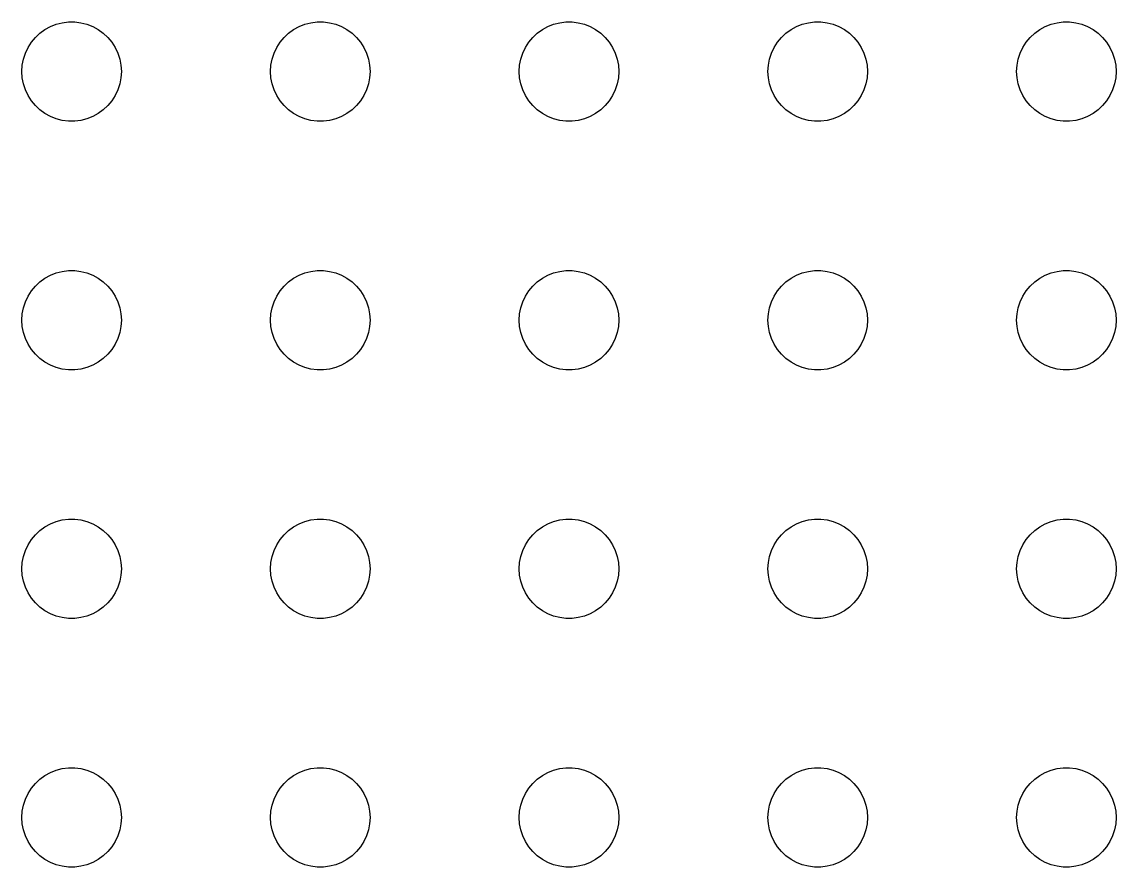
# Model space of a CAD drawing. Header units: metres. Extents: x -134 to 134, y 518 to 1078.
# Drawn here: x 66 to 99, y 910.5 to 936 of the extents above; entities that cross this region are included whole.
import ezdxf

# ---------------------------------------------------------------- set-up
doc = ezdxf.new("R2010")
doc.units = ezdxf.units.M

msp = doc.modelspace()

# ---------------------------------------------------------------- linework, layer by layer
for p, q in [((66.8613, 935.857), (67.0365, 935.927)), ((67.0365, 935.927), (67.2189, 935.973)), ((67.2189, 935.973), (67.4058, 935.997)), ((67.4058, 935.997), (67.5942, 935.997)), ((67.5942, 935.997), (67.7811, 935.973)), ((67.7811, 935.973), (67.9635, 935.927)), ((67.9635, 935.927), (68.1387, 935.857)), ((74.3613, 935.857), (74.5365, 935.927)), ((74.5365, 935.927), (74.7189, 935.973)), ((74.7189, 935.973), (74.9058, 935.997)), ((74.9058, 935.997), (75.0942, 935.997)), ((75.0942, 935.997), (75.2811, 935.973)), ((75.2811, 935.973), (75.4635, 935.927)), ((75.4635, 935.927), (75.6387, 935.857)), ((81.8613, 935.857), (82.0365, 935.927)), ((82.0365, 935.927), (82.2189, 935.973)), ((82.2189, 935.973), (82.4058, 935.997)), ((82.4058, 935.997), (82.5942, 935.997)), ((82.5942, 935.997), (82.7811, 935.973)), ((82.7811, 935.973), (82.9635, 935.927)), ((82.9635, 935.927), (83.1387, 935.857)), ((89.3613, 935.857), (89.5365, 935.927)), ((89.5365, 935.927), (89.7189, 935.973)), ((89.7189, 935.973), (89.9058, 935.997)), ((89.9058, 935.997), (90.0942, 935.997)), ((90.0942, 935.997), (90.2811, 935.973)), ((90.2811, 935.973), (90.4635, 935.927)), ((90.4635, 935.927), (90.6387, 935.857)), ((96.8613, 935.857), (97.0365, 935.927)), ((97.0365, 935.927), (97.2189, 935.973)), ((97.2189, 935.973), (97.4058, 935.997)), ((97.4058, 935.997), (97.5942, 935.997)), ((97.5942, 935.997), (97.7811, 935.973)), ((97.7811, 935.973), (97.9635, 935.927)), ((97.9635, 935.927), (98.1387, 935.857)), ((66.4065, 935.527), (66.5439, 935.656)), ((66.5439, 935.656), (66.6963, 935.766)), ((66.6963, 935.766), (66.8613, 935.857)), ((68.1387, 935.857), (68.3037, 935.766)), ((68.3037, 935.766), (68.4561, 935.656)), ((68.4561, 935.656), (68.5934, 935.527)), ((73.9065, 935.527), (74.0439, 935.656)), ((74.0439, 935.656), (74.1963, 935.766)), ((74.1963, 935.766), (74.3613, 935.857)), ((75.6387, 935.857), (75.8037, 935.766)), ((75.8037, 935.766), (75.9561, 935.656)), ((75.9561, 935.656), (76.0934, 935.527)), ((81.4065, 935.527), (81.5439, 935.656)), ((81.5439, 935.656), (81.6963, 935.766)), ((81.6963, 935.766), (81.8613, 935.857)), ((83.1387, 935.857), (83.3037, 935.766)), ((83.3037, 935.766), (83.4561, 935.656)), ((83.4561, 935.656), (83.5934, 935.527)), ((88.9065, 935.527), (89.0439, 935.656)), ((89.0439, 935.656), (89.1963, 935.766)), ((89.1963, 935.766), (89.3613, 935.857)), ((90.6387, 935.857), (90.8037, 935.766)), ((90.8037, 935.766), (90.9561, 935.656)), ((90.9561, 935.656), (91.0934, 935.527)), ((96.4065, 935.527), (96.5439, 935.656)), ((96.5439, 935.656), (96.6963, 935.766)), ((96.6963, 935.766), (96.8613, 935.857)), ((98.1387, 935.857), (98.3037, 935.766)), ((98.3037, 935.766), (98.4561, 935.656)), ((98.4561, 935.656), (98.5934, 935.527)), ((66.1053, 935.052), (66.1855, 935.223)), ((66.1855, 935.223), (66.2865, 935.382)), ((66.2865, 935.382), (66.4065, 935.527)), ((68.5934, 935.527), (68.7135, 935.382)), ((68.7135, 935.382), (68.8145, 935.223)), ((68.8145, 935.223), (68.8947, 935.052)), ((73.6053, 935.052), (73.6855, 935.223)), ((73.6855, 935.223), (73.7865, 935.382)), ((73.7865, 935.382), (73.9065, 935.527)), ((76.0934, 935.527), (76.2135, 935.382)), ((76.2135, 935.382), (76.3145, 935.223)), ((76.3145, 935.223), (76.3947, 935.052)), ((81.1053, 935.052), (81.1855, 935.223)), ((81.1855, 935.223), (81.2865, 935.382)), ((81.2865, 935.382), (81.4065, 935.527)), ((83.5934, 935.527), (83.7135, 935.382)), ((83.7135, 935.382), (83.8145, 935.223)), ((83.8145, 935.223), (83.8947, 935.052)), ((88.6053, 935.052), (88.6855, 935.223)), ((88.6855, 935.223), (88.7865, 935.382)), ((88.7865, 935.382), (88.9065, 935.527)), ((91.0934, 935.527), (91.2135, 935.382)), ((91.2135, 935.382), (91.3145, 935.223)), ((91.3145, 935.223), (91.3947, 935.052)), ((96.1053, 935.052), (96.1855, 935.223)), ((96.1855, 935.223), (96.2865, 935.382)), ((96.2865, 935.382), (96.4065, 935.527)), ((98.5934, 935.527), (98.7135, 935.382)), ((98.7135, 935.382), (98.8145, 935.223)), ((98.8145, 935.223), (98.8947, 935.052)), ((66.0471, 934.873), (66.1053, 935.052)), ((68.8947, 935.052), (68.9529, 934.873)), ((73.5471, 934.873), (73.6053, 935.052)), ((76.3947, 935.052), (76.4529, 934.873)), ((81.0471, 934.873), (81.1053, 935.052)), ((83.8947, 935.052), (83.9529, 934.873)), ((88.5471, 934.873), (88.6053, 935.052)), ((91.3947, 935.052), (91.4529, 934.873)), ((96.0471, 934.873), (96.1053, 935.052)), ((98.8947, 935.052), (98.9529, 934.873)), ((66, 934.5), (66.0118, 934.688)), ((66.0118, 934.688), (66.0471, 934.873)), ((68.9529, 934.873), (68.9882, 934.688)), ((68.9882, 934.688), (69, 934.5)), ((73.5, 934.5), (73.5118, 934.688)), ((73.5118, 934.688), (73.5471, 934.873)), ((76.4529, 934.873), (76.4882, 934.688)), ((76.4882, 934.688), (76.5, 934.5)), ((81, 934.5), (81.0118, 934.688)), ((81.0118, 934.688), (81.0471, 934.873)), ((83.9529, 934.873), (83.9882, 934.688)), ((83.9882, 934.688), (84, 934.5)), ((88.5, 934.5), (88.5118, 934.688)), ((88.5118, 934.688), (88.5471, 934.873)), ((91.4529, 934.873), (91.4882, 934.688)), ((91.4882, 934.688), (91.5, 934.5)), ((96, 934.5), (96.0118, 934.688)), ((96.0118, 934.688), (96.0471, 934.873)), ((98.9529, 934.873), (98.9882, 934.688)), ((98.9882, 934.688), (99, 934.5)), ((66.0118, 934.312), (66, 934.5)), ((66.0471, 934.127), (66.0118, 934.312)), ((68.9882, 934.312), (68.9529, 934.127)), ((69, 934.5), (68.9882, 934.312)), ((73.5118, 934.312), (73.5, 934.5)), ((73.5471, 934.127), (73.5118, 934.312)), ((76.4882, 934.312), (76.4529, 934.127)), ((76.5, 934.5), (76.4882, 934.312)), ((81.0118, 934.312), (81, 934.5)), ((81.0471, 934.127), (81.0118, 934.312)), ((83.9882, 934.312), (83.9529, 934.127)), ((84, 934.5), (83.9882, 934.312)), ((88.5118, 934.312), (88.5, 934.5)), ((88.5471, 934.127), (88.5118, 934.312)), ((91.4882, 934.312), (91.4529, 934.127)), ((91.5, 934.5), (91.4882, 934.312)), ((96.0118, 934.312), (96, 934.5)), ((96.0471, 934.127), (96.0118, 934.312)), ((98.9882, 934.312), (98.9529, 934.127)), ((99, 934.5), (98.9882, 934.312)), ((66.1053, 933.948), (66.0471, 934.127)), ((66.1855, 933.777), (66.1053, 933.948)), ((68.8947, 933.948), (68.8145, 933.777)), ((68.9529, 934.127), (68.8947, 933.948)), ((73.6053, 933.948), (73.5471, 934.127)), ((73.6855, 933.777), (73.6053, 933.948)), ((76.3947, 933.948), (76.3145, 933.777)), ((76.4529, 934.127), (76.3947, 933.948)), ((81.1053, 933.948), (81.0471, 934.127)), ((81.1855, 933.777), (81.1053, 933.948)), ((83.8947, 933.948), (83.8145, 933.777)), ((83.9529, 934.127), (83.8947, 933.948)), ((88.6053, 933.948), (88.5471, 934.127)), ((88.6855, 933.777), (88.6053, 933.948)), ((91.3947, 933.948), (91.3145, 933.777)), ((91.4529, 934.127), (91.3947, 933.948)), ((96.1053, 933.948), (96.0471, 934.127)), ((96.1855, 933.777), (96.1053, 933.948)), ((98.8947, 933.948), (98.8145, 933.777)), ((98.9529, 934.127), (98.8947, 933.948)), ((66.2865, 933.618), (66.1855, 933.777)), ((66.4065, 933.473), (66.2865, 933.618)), ((68.7135, 933.618), (68.5934, 933.473)), ((68.8145, 933.777), (68.7135, 933.618)), ((73.7865, 933.618), (73.6855, 933.777)), ((73.9065, 933.473), (73.7865, 933.618)), ((76.2135, 933.618), (76.0934, 933.473)), ((76.3145, 933.777), (76.2135, 933.618)), ((81.2865, 933.618), (81.1855, 933.777)), ((81.4065, 933.473), (81.2865, 933.618)), ((83.7135, 933.618), (83.5934, 933.473)), ((83.8145, 933.777), (83.7135, 933.618)), ((88.7865, 933.618), (88.6855, 933.777)), ((88.9065, 933.473), (88.7865, 933.618)), ((91.2135, 933.618), (91.0934, 933.473)), ((91.3145, 933.777), (91.2135, 933.618)), ((96.2865, 933.618), (96.1855, 933.777)), ((96.4065, 933.473), (96.2865, 933.618)), ((98.7135, 933.618), (98.5934, 933.473)), ((98.8145, 933.777), (98.7135, 933.618)), ((66.5439, 933.344), (66.4065, 933.473)), ((66.6963, 933.234), (66.5439, 933.344)), ((68.4561, 933.344), (68.3037, 933.234)), ((68.5934, 933.473), (68.4561, 933.344)), ((74.0439, 933.344), (73.9065, 933.473)), ((74.1963, 933.234), (74.0439, 933.344)), ((75.9561, 933.344), (75.8037, 933.234)), ((76.0934, 933.473), (75.9561, 933.344)), ((81.5439, 933.344), (81.4065, 933.473)), ((81.6963, 933.234), (81.5439, 933.344)), ((83.4561, 933.344), (83.3037, 933.234)), ((83.5934, 933.473), (83.4561, 933.344)), ((89.0439, 933.344), (88.9065, 933.473)), ((89.1963, 933.234), (89.0439, 933.344)), ((90.9561, 933.344), (90.8037, 933.234)), ((91.0934, 933.473), (90.9561, 933.344)), ((96.5439, 933.344), (96.4065, 933.473)), ((96.6963, 933.234), (96.5439, 933.344)), ((98.4561, 933.344), (98.3037, 933.234)), ((98.5934, 933.473), (98.4561, 933.344)), ((66.8613, 933.143), (66.6963, 933.234)), ((67.0365, 933.073), (66.8613, 933.143)), ((67.2189, 933.027), (67.0365, 933.073)), ((67.4058, 933.003), (67.2189, 933.027)), ((67.5942, 933.003), (67.4058, 933.003)), ((67.7811, 933.027), (67.5942, 933.003)), ((67.9635, 933.073), (67.7811, 933.027)), ((68.1387, 933.143), (67.9635, 933.073)), ((68.3037, 933.234), (68.1387, 933.143)), ((74.3613, 933.143), (74.1963, 933.234)), ((74.5365, 933.073), (74.3613, 933.143)), ((74.7189, 933.027), (74.5365, 933.073)), ((74.9058, 933.003), (74.7189, 933.027)), ((75.0942, 933.003), (74.9058, 933.003)), ((75.2811, 933.027), (75.0942, 933.003)), ((75.4635, 933.073), (75.2811, 933.027)), ((75.6387, 933.143), (75.4635, 933.073)), ((75.8037, 933.234), (75.6387, 933.143)), ((81.8613, 933.143), (81.6963, 933.234)), ((82.0365, 933.073), (81.8613, 933.143)), ((82.2189, 933.027), (82.0365, 933.073)), ((82.4058, 933.003), (82.2189, 933.027)), ((82.5942, 933.003), (82.4058, 933.003)), ((82.7811, 933.027), (82.5942, 933.003)), ((82.9635, 933.073), (82.7811, 933.027)), ((83.1387, 933.143), (82.9635, 933.073)), ((83.3037, 933.234), (83.1387, 933.143)), ((89.3613, 933.143), (89.1963, 933.234)), ((89.5365, 933.073), (89.3613, 933.143)), ((89.7189, 933.027), (89.5365, 933.073)), ((89.9058, 933.003), (89.7189, 933.027)), ((90.0942, 933.003), (89.9058, 933.003)), ((90.2811, 933.027), (90.0942, 933.003)), ((90.4635, 933.073), (90.2811, 933.027)), ((90.6387, 933.143), (90.4635, 933.073)), ((90.8037, 933.234), (90.6387, 933.143)), ((96.8613, 933.143), (96.6963, 933.234)), ((97.0365, 933.073), (96.8613, 933.143)), ((97.2189, 933.027), (97.0365, 933.073)), ((97.4058, 933.003), (97.2189, 933.027)), ((97.5942, 933.003), (97.4058, 933.003)), ((97.7811, 933.027), (97.5942, 933.003)), ((97.9635, 933.073), (97.7811, 933.027)), ((98.1387, 933.143), (97.9635, 933.073)), ((98.3037, 933.234), (98.1387, 933.143)), ((66.6963, 928.266), (66.8613, 928.357)), ((66.8613, 928.357), (67.0365, 928.427)), ((67.0365, 928.427), (67.2189, 928.473)), ((67.2189, 928.473), (67.4058, 928.497)), ((67.4058, 928.497), (67.5942, 928.497)), ((67.5942, 928.497), (67.7811, 928.473)), ((67.7811, 928.473), (67.9635, 928.427)), ((67.9635, 928.427), (68.1387, 928.357)), ((68.1387, 928.357), (68.3037, 928.266)), ((74.1963, 928.266), (74.3613, 928.357)), ((74.3613, 928.357), (74.5365, 928.427)), ((74.5365, 928.427), (74.7189, 928.473)), ((74.7189, 928.473), (74.9058, 928.497)), ((74.9058, 928.497), (75.0942, 928.497)), ((75.0942, 928.497), (75.2811, 928.473)), ((75.2811, 928.473), (75.4635, 928.427)), ((75.4635, 928.427), (75.6387, 928.357)), ((75.6387, 928.357), (75.8037, 928.266)), ((81.6963, 928.266), (81.8613, 928.357)), ((81.8613, 928.357), (82.0365, 928.427)), ((82.0365, 928.427), (82.2189, 928.473)), ((82.2189, 928.473), (82.4058, 928.497)), ((82.4058, 928.497), (82.5942, 928.497)), ((82.5942, 928.497), (82.7811, 928.473)), ((82.7811, 928.473), (82.9635, 928.427)), ((82.9635, 928.427), (83.1387, 928.357)), ((83.1387, 928.357), (83.3037, 928.266)), ((89.1963, 928.266), (89.3613, 928.357)), ((89.3613, 928.357), (89.5365, 928.427)), ((89.5365, 928.427), (89.7189, 928.473)), ((89.7189, 928.473), (89.9058, 928.497)), ((89.9058, 928.497), (90.0942, 928.497)), ((90.0942, 928.497), (90.2811, 928.473)), ((90.2811, 928.473), (90.4635, 928.427)), ((90.4635, 928.427), (90.6387, 928.357)), ((90.6387, 928.357), (90.8037, 928.266)), ((96.6963, 928.266), (96.8613, 928.357)), ((96.8613, 928.357), (97.0365, 928.427)), ((97.0365, 928.427), (97.2189, 928.473)), ((97.2189, 928.473), (97.4058, 928.497)), ((97.4058, 928.497), (97.5942, 928.497)), ((97.5942, 928.497), (97.7811, 928.473)), ((97.7811, 928.473), (97.9635, 928.427)), ((97.9635, 928.427), (98.1387, 928.357)), ((98.1387, 928.357), (98.3037, 928.266)), ((66.2865, 927.882), (66.4065, 928.027)), ((66.4065, 928.027), (66.5439, 928.156)), ((66.5439, 928.156), (66.6963, 928.266)), ((68.3037, 928.266), (68.4561, 928.156)), ((68.4561, 928.156), (68.5934, 928.027)), ((68.5934, 928.027), (68.7135, 927.882)), ((73.7865, 927.882), (73.9065, 928.027)), ((73.9065, 928.027), (74.0439, 928.156)), ((74.0439, 928.156), (74.1963, 928.266)), ((75.8037, 928.266), (75.9561, 928.156)), ((75.9561, 928.156), (76.0934, 928.027)), ((76.0934, 928.027), (76.2135, 927.882)), ((81.2865, 927.882), (81.4065, 928.027)), ((81.4065, 928.027), (81.5439, 928.156)), ((81.5439, 928.156), (81.6963, 928.266)), ((83.3037, 928.266), (83.4561, 928.156)), ((83.4561, 928.156), (83.5934, 928.027)), ((83.5934, 928.027), (83.7135, 927.882)), ((88.7865, 927.882), (88.9065, 928.027)), ((88.9065, 928.027), (89.0439, 928.156)), ((89.0439, 928.156), (89.1963, 928.266)), ((90.8037, 928.266), (90.9561, 928.156)), ((90.9561, 928.156), (91.0934, 928.027)), ((91.0934, 928.027), (91.2135, 927.882)), ((96.2865, 927.882), (96.4065, 928.027)), ((96.4065, 928.027), (96.5439, 928.156)), ((96.5439, 928.156), (96.6963, 928.266)), ((98.3037, 928.266), (98.4561, 928.156)), ((98.4561, 928.156), (98.5934, 928.027)), ((98.5934, 928.027), (98.7135, 927.882)), ((66.1053, 927.552), (66.1855, 927.723)), ((66.1855, 927.723), (66.2865, 927.882)), ((68.7135, 927.882), (68.8145, 927.723)), ((68.8145, 927.723), (68.8947, 927.552)), ((73.6053, 927.552), (73.6855, 927.723)), ((73.6855, 927.723), (73.7865, 927.882)), ((76.2135, 927.882), (76.3145, 927.723)), ((76.3145, 927.723), (76.3947, 927.552)), ((81.1053, 927.552), (81.1855, 927.723)), ((81.1855, 927.723), (81.2865, 927.882)), ((83.7135, 927.882), (83.8145, 927.723)), ((83.8145, 927.723), (83.8947, 927.552)), ((88.6053, 927.552), (88.6855, 927.723)), ((88.6855, 927.723), (88.7865, 927.882)), ((91.2135, 927.882), (91.3145, 927.723)), ((91.3145, 927.723), (91.3947, 927.552)), ((96.1053, 927.552), (96.1855, 927.723)), ((96.1855, 927.723), (96.2865, 927.882)), ((98.7135, 927.882), (98.8145, 927.723)), ((98.8145, 927.723), (98.8947, 927.552)), ((66.0118, 927.188), (66.0471, 927.373)), ((66.0471, 927.373), (66.1053, 927.552)), ((68.8947, 927.552), (68.9529, 927.373)), ((68.9529, 927.373), (68.9882, 927.188)), ((73.5118, 927.188), (73.5471, 927.373)), ((73.5471, 927.373), (73.6053, 927.552)), ((76.3947, 927.552), (76.4529, 927.373)), ((76.4529, 927.373), (76.4882, 927.188)), ((81.0118, 927.188), (81.0471, 927.373)), ((81.0471, 927.373), (81.1053, 927.552)), ((83.8947, 927.552), (83.9529, 927.373)), ((83.9529, 927.373), (83.9882, 927.188)), ((88.5118, 927.188), (88.5471, 927.373)), ((88.5471, 927.373), (88.6053, 927.552)), ((91.3947, 927.552), (91.4529, 927.373)), ((91.4529, 927.373), (91.4882, 927.188)), ((96.0118, 927.188), (96.0471, 927.373)), ((96.0471, 927.373), (96.1053, 927.552)), ((98.8947, 927.552), (98.9529, 927.373)), ((98.9529, 927.373), (98.9882, 927.188)), ((66, 927), (66.0118, 927.188)), ((66.0118, 926.812), (66, 927)), ((68.9882, 927.188), (69, 927)), ((69, 927), (68.9882, 926.812)), ((73.5, 927), (73.5118, 927.188)), ((73.5118, 926.812), (73.5, 927)), ((76.4882, 927.188), (76.5, 927)), ((76.5, 927), (76.4882, 926.812)), ((81, 927), (81.0118, 927.188)), ((81.0118, 926.812), (81, 927)), ((83.9882, 927.188), (84, 927)), ((84, 927), (83.9882, 926.812)), ((88.5, 927), (88.5118, 927.188)), ((88.5118, 926.812), (88.5, 927)), ((91.4882, 927.188), (91.5, 927)), ((91.5, 927), (91.4882, 926.812)), ((96, 927), (96.0118, 927.188)), ((96.0118, 926.812), (96, 927)), ((98.9882, 927.188), (99, 927)), ((99, 927), (98.9882, 926.812)), ((66.0471, 926.627), (66.0118, 926.812)), ((68.9882, 926.812), (68.9529, 926.627)), ((73.5471, 926.627), (73.5118, 926.812)), ((76.4882, 926.812), (76.4529, 926.627)), ((81.0471, 926.627), (81.0118, 926.812)), ((83.9882, 926.812), (83.9529, 926.627)), ((88.5471, 926.627), (88.5118, 926.812)), ((91.4882, 926.812), (91.4529, 926.627)), ((96.0471, 926.627), (96.0118, 926.812)), ((98.9882, 926.812), (98.9529, 926.627)), ((66.1053, 926.448), (66.0471, 926.627)), ((66.1855, 926.277), (66.1053, 926.448)), ((68.8947, 926.448), (68.8145, 926.277)), ((68.9529, 926.627), (68.8947, 926.448)), ((73.6053, 926.448), (73.5471, 926.627)), ((73.6855, 926.277), (73.6053, 926.448)), ((76.3947, 926.448), (76.3145, 926.277)), ((76.4529, 926.627), (76.3947, 926.448)), ((81.1053, 926.448), (81.0471, 926.627)), ((81.1855, 926.277), (81.1053, 926.448)), ((83.8947, 926.448), (83.8145, 926.277)), ((83.9529, 926.627), (83.8947, 926.448)), ((88.6053, 926.448), (88.5471, 926.627)), ((88.6855, 926.277), (88.6053, 926.448)), ((91.3947, 926.448), (91.3145, 926.277)), ((91.4529, 926.627), (91.3947, 926.448)), ((96.1053, 926.448), (96.0471, 926.627)), ((96.1855, 926.277), (96.1053, 926.448)), ((98.8947, 926.448), (98.8145, 926.277)), ((98.9529, 926.627), (98.8947, 926.448)), ((66.2865, 926.118), (66.1855, 926.277)), ((66.4065, 925.973), (66.2865, 926.118)), ((68.7135, 926.118), (68.5934, 925.973)), ((68.8145, 926.277), (68.7135, 926.118)), ((73.7865, 926.118), (73.6855, 926.277)), ((73.9065, 925.973), (73.7865, 926.118)), ((76.2135, 926.118), (76.0934, 925.973)), ((76.3145, 926.277), (76.2135, 926.118)), ((81.2865, 926.118), (81.1855, 926.277)), ((81.4065, 925.973), (81.2865, 926.118)), ((83.7135, 926.118), (83.5934, 925.973)), ((83.8145, 926.277), (83.7135, 926.118)), ((88.7865, 926.118), (88.6855, 926.277)), ((88.9065, 925.973), (88.7865, 926.118)), ((91.2135, 926.118), (91.0934, 925.973)), ((91.3145, 926.277), (91.2135, 926.118)), ((96.2865, 926.118), (96.1855, 926.277)), ((96.4065, 925.973), (96.2865, 926.118)), ((98.7135, 926.118), (98.5934, 925.973)), ((98.8145, 926.277), (98.7135, 926.118)), ((66.5439, 925.844), (66.4065, 925.973)), ((66.6963, 925.734), (66.5439, 925.844)), ((66.8613, 925.643), (66.6963, 925.734)), ((68.3037, 925.734), (68.1387, 925.643)), ((68.4561, 925.844), (68.3037, 925.734)), ((68.5934, 925.973), (68.4561, 925.844)), ((74.0439, 925.844), (73.9065, 925.973)), ((74.1963, 925.734), (74.0439, 925.844)), ((74.3613, 925.643), (74.1963, 925.734)), ((75.8037, 925.734), (75.6387, 925.643)), ((75.9561, 925.844), (75.8037, 925.734)), ((76.0934, 925.973), (75.9561, 925.844)), ((81.5439, 925.844), (81.4065, 925.973)), ((81.6963, 925.734), (81.5439, 925.844)), ((81.8613, 925.643), (81.6963, 925.734)), ((83.3037, 925.734), (83.1387, 925.643)), ((83.4561, 925.844), (83.3037, 925.734)), ((83.5934, 925.973), (83.4561, 925.844)), ((89.0439, 925.844), (88.9065, 925.973)), ((89.1963, 925.734), (89.0439, 925.844)), ((89.3613, 925.643), (89.1963, 925.734)), ((90.8037, 925.734), (90.6387, 925.643)), ((90.9561, 925.844), (90.8037, 925.734)), ((91.0934, 925.973), (90.9561, 925.844)), ((96.5439, 925.844), (96.4065, 925.973)), ((96.6963, 925.734), (96.5439, 925.844)), ((96.8613, 925.643), (96.6963, 925.734)), ((98.3037, 925.734), (98.1387, 925.643)), ((98.4561, 925.844), (98.3037, 925.734)), ((98.5934, 925.973), (98.4561, 925.844)), ((67.0365, 925.573), (66.8613, 925.643)), ((67.2189, 925.527), (67.0365, 925.573)), ((67.4058, 925.503), (67.2189, 925.527)), ((67.5942, 925.503), (67.4058, 925.503)), ((67.7811, 925.527), (67.5942, 925.503)), ((67.9635, 925.573), (67.7811, 925.527)), ((68.1387, 925.643), (67.9635, 925.573)), ((74.5365, 925.573), (74.3613, 925.643)), ((74.7189, 925.527), (74.5365, 925.573)), ((74.9058, 925.503), (74.7189, 925.527)), ((75.0942, 925.503), (74.9058, 925.503)), ((75.2811, 925.527), (75.0942, 925.503)), ((75.4635, 925.573), (75.2811, 925.527)), ((75.6387, 925.643), (75.4635, 925.573)), ((82.0365, 925.573), (81.8613, 925.643)), ((82.2189, 925.527), (82.0365, 925.573)), ((82.4058, 925.503), (82.2189, 925.527)), ((82.5942, 925.503), (82.4058, 925.503)), ((82.7811, 925.527), (82.5942, 925.503)), ((82.9635, 925.573), (82.7811, 925.527)), ((83.1387, 925.643), (82.9635, 925.573)), ((89.5365, 925.573), (89.3613, 925.643)), ((89.7189, 925.527), (89.5365, 925.573)), ((89.9058, 925.503), (89.7189, 925.527)), ((90.0942, 925.503), (89.9058, 925.503)), ((90.2811, 925.527), (90.0942, 925.503)), ((90.4635, 925.573), (90.2811, 925.527)), ((90.6387, 925.643), (90.4635, 925.573)), ((97.0365, 925.573), (96.8613, 925.643)), ((97.2189, 925.527), (97.0365, 925.573)), ((97.4058, 925.503), (97.2189, 925.527)), ((97.5942, 925.503), (97.4058, 925.503)), ((97.7811, 925.527), (97.5942, 925.503)), ((97.9635, 925.573), (97.7811, 925.527)), ((98.1387, 925.643), (97.9635, 925.573)), ((66.5439, 920.656), (66.6963, 920.766)), ((66.6963, 920.766), (66.8613, 920.857)), ((66.8613, 920.857), (67.0365, 920.927)), ((67.0365, 920.927), (67.2189, 920.973)), ((67.2189, 920.973), (67.4058, 920.997)), ((67.4058, 920.997), (67.5942, 920.997)), ((67.5942, 920.997), (67.7811, 920.973)), ((67.7811, 920.973), (67.9635, 920.927)), ((67.9635, 920.927), (68.1387, 920.857)), ((68.1387, 920.857), (68.3037, 920.766)), ((68.3037, 920.766), (68.4561, 920.656)), ((74.0439, 920.656), (74.1963, 920.766)), ((74.1963, 920.766), (74.3613, 920.857)), ((74.3613, 920.857), (74.5365, 920.927)), ((74.5365, 920.927), (74.7189, 920.973)), ((74.7189, 920.973), (74.9058, 920.997)), ((74.9058, 920.997), (75.0942, 920.997)), ((75.0942, 920.997), (75.2811, 920.973)), ((75.2811, 920.973), (75.4635, 920.927)), ((75.4635, 920.927), (75.6387, 920.857)), ((75.6387, 920.857), (75.8037, 920.766)), ((75.8037, 920.766), (75.9561, 920.656)), ((81.5439, 920.656), (81.6963, 920.766)), ((81.6963, 920.766), (81.8613, 920.857)), ((81.8613, 920.857), (82.0365, 920.927)), ((82.0365, 920.927), (82.2189, 920.973)), ((82.2189, 920.973), (82.4058, 920.997)), ((82.4058, 920.997), (82.5942, 920.997)), ((82.5942, 920.997), (82.7811, 920.973)), ((82.7811, 920.973), (82.9635, 920.927)), ((82.9635, 920.927), (83.1387, 920.857)), ((83.1387, 920.857), (83.3037, 920.766)), ((83.3037, 920.766), (83.4561, 920.656)), ((89.0439, 920.656), (89.1963, 920.766)), ((89.1963, 920.766), (89.3613, 920.857)), ((89.3613, 920.857), (89.5365, 920.927)), ((89.5365, 920.927), (89.7189, 920.973)), ((89.7189, 920.973), (89.9058, 920.997)), ((89.9058, 920.997), (90.0942, 920.997)), ((90.0942, 920.997), (90.2811, 920.973)), ((90.2811, 920.973), (90.4635, 920.927)), ((90.4635, 920.927), (90.6387, 920.857)), ((90.6387, 920.857), (90.8037, 920.766)), ((90.8037, 920.766), (90.9561, 920.656)), ((96.5439, 920.656), (96.6963, 920.766)), ((96.6963, 920.766), (96.8613, 920.857)), ((96.8613, 920.857), (97.0365, 920.927)), ((97.0365, 920.927), (97.2189, 920.973)), ((97.2189, 920.973), (97.4058, 920.997)), ((97.4058, 920.997), (97.5942, 920.997)), ((97.5942, 920.997), (97.7811, 920.973)), ((97.7811, 920.973), (97.9635, 920.927)), ((97.9635, 920.927), (98.1387, 920.857)), ((98.1387, 920.857), (98.3037, 920.766)), ((98.3037, 920.766), (98.4561, 920.656)), ((66.1855, 920.223), (66.2865, 920.382)), ((66.2865, 920.382), (66.4065, 920.527)), ((66.4065, 920.527), (66.5439, 920.656)), ((68.4561, 920.656), (68.5934, 920.527)), ((68.5934, 920.527), (68.7135, 920.382)), ((68.7135, 920.382), (68.8145, 920.223)), ((73.6855, 920.223), (73.7865, 920.382)), ((73.7865, 920.382), (73.9065, 920.527)), ((73.9065, 920.527), (74.0439, 920.656)), ((75.9561, 920.656), (76.0934, 920.527)), ((76.0934, 920.527), (76.2135, 920.382)), ((76.2135, 920.382), (76.3145, 920.223)), ((81.1855, 920.223), (81.2865, 920.382)), ((81.2865, 920.382), (81.4065, 920.527)), ((81.4065, 920.527), (81.5439, 920.656)), ((83.4561, 920.656), (83.5934, 920.527)), ((83.5934, 920.527), (83.7135, 920.382)), ((83.7135, 920.382), (83.8145, 920.223)), ((88.6855, 920.223), (88.7865, 920.382)), ((88.7865, 920.382), (88.9065, 920.527)), ((88.9065, 920.527), (89.0439, 920.656)), ((90.9561, 920.656), (91.0934, 920.527)), ((91.0934, 920.527), (91.2135, 920.382)), ((91.2135, 920.382), (91.3145, 920.223)), ((96.1855, 920.223), (96.2865, 920.382)), ((96.2865, 920.382), (96.4065, 920.527)), ((96.4065, 920.527), (96.5439, 920.656)), ((98.4561, 920.656), (98.5934, 920.527)), ((98.5934, 920.527), (98.7135, 920.382)), ((98.7135, 920.382), (98.8145, 920.223)), ((66.0471, 919.873), (66.1053, 920.052)), ((66.1053, 920.052), (66.1855, 920.223)), ((68.8145, 920.223), (68.8947, 920.052)), ((68.8947, 920.052), (68.9529, 919.873)), ((73.5471, 919.873), (73.6053, 920.052)), ((73.6053, 920.052), (73.6855, 920.223)), ((76.3145, 920.223), (76.3947, 920.052)), ((76.3947, 920.052), (76.4529, 919.873)), ((81.0471, 919.873), (81.1053, 920.052)), ((81.1053, 920.052), (81.1855, 920.223)), ((83.8145, 920.223), (83.8947, 920.052)), ((83.8947, 920.052), (83.9529, 919.873)), ((88.5471, 919.873), (88.6053, 920.052)), ((88.6053, 920.052), (88.6855, 920.223)), ((91.3145, 920.223), (91.3947, 920.052)), ((91.3947, 920.052), (91.4529, 919.873)), ((96.0471, 919.873), (96.1053, 920.052)), ((96.1053, 920.052), (96.1855, 920.223)), ((98.8145, 920.223), (98.8947, 920.052)), ((98.8947, 920.052), (98.9529, 919.873)), ((66.0118, 919.688), (66.0471, 919.873)), ((68.9529, 919.873), (68.9882, 919.688)), ((73.5118, 919.688), (73.5471, 919.873)), ((76.4529, 919.873), (76.4882, 919.688)), ((81.0118, 919.688), (81.0471, 919.873)), ((83.9529, 919.873), (83.9882, 919.688)), ((88.5118, 919.688), (88.5471, 919.873)), ((91.4529, 919.873), (91.4882, 919.688)), ((96.0118, 919.688), (96.0471, 919.873)), ((98.9529, 919.873), (98.9882, 919.688)), ((66, 919.5), (66.0118, 919.688)), ((66.0118, 919.312), (66, 919.5)), ((68.9882, 919.688), (69, 919.5)), ((69, 919.5), (68.9882, 919.312)), ((73.5, 919.5), (73.5118, 919.688)), ((73.5118, 919.312), (73.5, 919.5)), ((76.4882, 919.688), (76.5, 919.5)), ((76.5, 919.5), (76.4882, 919.312)), ((81, 919.5), (81.0118, 919.688)), ((81.0118, 919.312), (81, 919.5)), ((83.9882, 919.688), (84, 919.5)), ((84, 919.5), (83.9882, 919.312)), ((88.5, 919.5), (88.5118, 919.688)), ((88.5118, 919.312), (88.5, 919.5)), ((91.4882, 919.688), (91.5, 919.5)), ((91.5, 919.5), (91.4882, 919.312)), ((96, 919.5), (96.0118, 919.688)), ((96.0118, 919.312), (96, 919.5)), ((98.9882, 919.688), (99, 919.5)), ((99, 919.5), (98.9882, 919.312)), ((66.0471, 919.127), (66.0118, 919.312)), ((66.1053, 918.948), (66.0471, 919.127)), ((68.9529, 919.127), (68.8947, 918.948)), ((68.9882, 919.312), (68.9529, 919.127)), ((73.5471, 919.127), (73.5118, 919.312)), ((73.6053, 918.948), (73.5471, 919.127)), ((76.4529, 919.127), (76.3947, 918.948)), ((76.4882, 919.312), (76.4529, 919.127)), ((81.0471, 919.127), (81.0118, 919.312)), ((81.1053, 918.948), (81.0471, 919.127)), ((83.9529, 919.127), (83.8947, 918.948)), ((83.9882, 919.312), (83.9529, 919.127)), ((88.5471, 919.127), (88.5118, 919.312)), ((88.6053, 918.948), (88.5471, 919.127)), ((91.4529, 919.127), (91.3947, 918.948)), ((91.4882, 919.312), (91.4529, 919.127)), ((96.0471, 919.127), (96.0118, 919.312)), ((96.1053, 918.948), (96.0471, 919.127)), ((98.9529, 919.127), (98.8947, 918.948)), ((98.9882, 919.312), (98.9529, 919.127)), ((66.1855, 918.777), (66.1053, 918.948)), ((66.2865, 918.618), (66.1855, 918.777)), ((68.8145, 918.777), (68.7135, 918.618)), ((68.8947, 918.948), (68.8145, 918.777)), ((73.6855, 918.777), (73.6053, 918.948)), ((73.7865, 918.618), (73.6855, 918.777)), ((76.3145, 918.777), (76.2135, 918.618)), ((76.3947, 918.948), (76.3145, 918.777)), ((81.1855, 918.777), (81.1053, 918.948)), ((81.2865, 918.618), (81.1855, 918.777)), ((83.8145, 918.777), (83.7135, 918.618)), ((83.8947, 918.948), (83.8145, 918.777)), ((88.6855, 918.777), (88.6053, 918.948)), ((88.7865, 918.618), (88.6855, 918.777)), ((91.3145, 918.777), (91.2135, 918.618)), ((91.3947, 918.948), (91.3145, 918.777)), ((96.1855, 918.777), (96.1053, 918.948)), ((96.2865, 918.618), (96.1855, 918.777)), ((98.8145, 918.777), (98.7135, 918.618)), ((98.8947, 918.948), (98.8145, 918.777)), ((66.4065, 918.473), (66.2865, 918.618)), ((66.5439, 918.344), (66.4065, 918.473)), ((68.5934, 918.473), (68.4561, 918.344)), ((68.7135, 918.618), (68.5934, 918.473)), ((73.9065, 918.473), (73.7865, 918.618)), ((74.0439, 918.344), (73.9065, 918.473)), ((76.0934, 918.473), (75.9561, 918.344)), ((76.2135, 918.618), (76.0934, 918.473)), ((81.4065, 918.473), (81.2865, 918.618)), ((81.5439, 918.344), (81.4065, 918.473)), ((83.5934, 918.473), (83.4561, 918.344)), ((83.7135, 918.618), (83.5934, 918.473)), ((88.9065, 918.473), (88.7865, 918.618)), ((89.0439, 918.344), (88.9065, 918.473)), ((91.0934, 918.473), (90.9561, 918.344)), ((91.2135, 918.618), (91.0934, 918.473)), ((96.4065, 918.473), (96.2865, 918.618)), ((96.5439, 918.344), (96.4065, 918.473)), ((98.5934, 918.473), (98.4561, 918.344)), ((98.7135, 918.618), (98.5934, 918.473)), ((66.6963, 918.234), (66.5439, 918.344)), ((66.8613, 918.143), (66.6963, 918.234)), ((67.0365, 918.073), (66.8613, 918.143)), ((67.2189, 918.027), (67.0365, 918.073)), ((67.9635, 918.073), (67.7811, 918.027)), ((68.1387, 918.143), (67.9635, 918.073)), ((68.3037, 918.234), (68.1387, 918.143)), ((68.4561, 918.344), (68.3037, 918.234)), ((74.1963, 918.234), (74.0439, 918.344)), ((74.3613, 918.143), (74.1963, 918.234)), ((74.5365, 918.073), (74.3613, 918.143)), ((74.7189, 918.027), (74.5365, 918.073)), ((75.4635, 918.073), (75.2811, 918.027)), ((75.6387, 918.143), (75.4635, 918.073)), ((75.8037, 918.234), (75.6387, 918.143)), ((75.9561, 918.344), (75.8037, 918.234)), ((81.6963, 918.234), (81.5439, 918.344)), ((81.8613, 918.143), (81.6963, 918.234)), ((82.0365, 918.073), (81.8613, 918.143)), ((82.2189, 918.027), (82.0365, 918.073)), ((82.9635, 918.073), (82.7811, 918.027)), ((83.1387, 918.143), (82.9635, 918.073)), ((83.3037, 918.234), (83.1387, 918.143)), ((83.4561, 918.344), (83.3037, 918.234)), ((89.1963, 918.234), (89.0439, 918.344)), ((89.3613, 918.143), (89.1963, 918.234)), ((89.5365, 918.073), (89.3613, 918.143)), ((89.7189, 918.027), (89.5365, 918.073)), ((90.4635, 918.073), (90.2811, 918.027)), ((90.6387, 918.143), (90.4635, 918.073)), ((90.8037, 918.234), (90.6387, 918.143)), ((90.9561, 918.344), (90.8037, 918.234)), ((96.6963, 918.234), (96.5439, 918.344)), ((96.8613, 918.143), (96.6963, 918.234)), ((97.0365, 918.073), (96.8613, 918.143)), ((97.2189, 918.027), (97.0365, 918.073)), ((97.9635, 918.073), (97.7811, 918.027)), ((98.1387, 918.143), (97.9635, 918.073)), ((98.3037, 918.234), (98.1387, 918.143)), ((98.4561, 918.344), (98.3037, 918.234)), ((67.4058, 918.003), (67.2189, 918.027)), ((67.5942, 918.003), (67.4058, 918.003)), ((67.7811, 918.027), (67.5942, 918.003)), ((74.9058, 918.003), (74.7189, 918.027)), ((75.0942, 918.003), (74.9058, 918.003)), ((75.2811, 918.027), (75.0942, 918.003)), ((82.4058, 918.003), (82.2189, 918.027)), ((82.5942, 918.003), (82.4058, 918.003)), ((82.7811, 918.027), (82.5942, 918.003)), ((89.9058, 918.003), (89.7189, 918.027)), ((90.0942, 918.003), (89.9058, 918.003)), ((90.2811, 918.027), (90.0942, 918.003)), ((97.4058, 918.003), (97.2189, 918.027)), ((97.5942, 918.003), (97.4058, 918.003)), ((97.7811, 918.027), (97.5942, 918.003)), ((67.0365, 913.427), (67.2189, 913.473)), ((67.2189, 913.473), (67.4058, 913.497)), ((67.4058, 913.497), (67.5942, 913.497)), ((67.5942, 913.497), (67.7811, 913.473)), ((67.7811, 913.473), (67.9635, 913.427)), ((74.5365, 913.427), (74.7189, 913.473)), ((74.7189, 913.473), (74.9058, 913.497)), ((74.9058, 913.497), (75.0942, 913.497)), ((75.0942, 913.497), (75.2811, 913.473)), ((75.2811, 913.473), (75.4635, 913.427)), ((82.0365, 913.427), (82.2189, 913.473)), ((82.2189, 913.473), (82.4058, 913.497)), ((82.4058, 913.497), (82.5942, 913.497)), ((82.5942, 913.497), (82.7811, 913.473)), ((82.7811, 913.473), (82.9635, 913.427)), ((89.5365, 913.427), (89.7189, 913.473)), ((89.7189, 913.473), (89.9058, 913.497)), ((89.9058, 913.497), (90.0942, 913.497)), ((90.0942, 913.497), (90.2811, 913.473)), ((90.2811, 913.473), (90.4635, 913.427)), ((97.0365, 913.427), (97.2189, 913.473)), ((97.2189, 913.473), (97.4058, 913.497)), ((97.4058, 913.497), (97.5942, 913.497)), ((97.5942, 913.497), (97.7811, 913.473)), ((97.7811, 913.473), (97.9635, 913.427)), ((66.4065, 913.027), (66.5439, 913.156)), ((66.5439, 913.156), (66.6963, 913.266)), ((66.6963, 913.266), (66.8613, 913.357)), ((66.8613, 913.357), (67.0365, 913.427)), ((67.9635, 913.427), (68.1387, 913.357)), ((68.1387, 913.357), (68.3037, 913.266)), ((68.3037, 913.266), (68.4561, 913.156)), ((68.4561, 913.156), (68.5934, 913.027)), ((73.9065, 913.027), (74.0439, 913.156)), ((74.0439, 913.156), (74.1963, 913.266)), ((74.1963, 913.266), (74.3613, 913.357)), ((74.3613, 913.357), (74.5365, 913.427)), ((75.4635, 913.427), (75.6387, 913.357)), ((75.6387, 913.357), (75.8037, 913.266)), ((75.8037, 913.266), (75.9561, 913.156)), ((75.9561, 913.156), (76.0934, 913.027)), ((81.4065, 913.027), (81.5439, 913.156)), ((81.5439, 913.156), (81.6963, 913.266)), ((81.6963, 913.266), (81.8613, 913.357)), ((81.8613, 913.357), (82.0365, 913.427)), ((82.9635, 913.427), (83.1387, 913.357)), ((83.1387, 913.357), (83.3037, 913.266)), ((83.3037, 913.266), (83.4561, 913.156)), ((83.4561, 913.156), (83.5934, 913.027)), ((88.9065, 913.027), (89.0439, 913.156)), ((89.0439, 913.156), (89.1963, 913.266)), ((89.1963, 913.266), (89.3613, 913.357)), ((89.3613, 913.357), (89.5365, 913.427)), ((90.4635, 913.427), (90.6387, 913.357)), ((90.6387, 913.357), (90.8037, 913.266)), ((90.8037, 913.266), (90.9561, 913.156)), ((90.9561, 913.156), (91.0934, 913.027)), ((96.4065, 913.027), (96.5439, 913.156)), ((96.5439, 913.156), (96.6963, 913.266)), ((96.6963, 913.266), (96.8613, 913.357)), ((96.8613, 913.357), (97.0365, 913.427)), ((97.9635, 913.427), (98.1387, 913.357)), ((98.1387, 913.357), (98.3037, 913.266)), ((98.3037, 913.266), (98.4561, 913.156)), ((98.4561, 913.156), (98.5934, 913.027)), ((66.1855, 912.723), (66.2865, 912.882)), ((66.2865, 912.882), (66.4065, 913.027)), ((68.5934, 913.027), (68.7135, 912.882)), ((68.7135, 912.882), (68.8145, 912.723)), ((73.6855, 912.723), (73.7865, 912.882)), ((73.7865, 912.882), (73.9065, 913.027)), ((76.0934, 913.027), (76.2135, 912.882)), ((76.2135, 912.882), (76.3145, 912.723)), ((81.1855, 912.723), (81.2865, 912.882)), ((81.2865, 912.882), (81.4065, 913.027)), ((83.5934, 913.027), (83.7135, 912.882)), ((83.7135, 912.882), (83.8145, 912.723)), ((88.6855, 912.723), (88.7865, 912.882)), ((88.7865, 912.882), (88.9065, 913.027)), ((91.0934, 913.027), (91.2135, 912.882)), ((91.2135, 912.882), (91.3145, 912.723)), ((96.1855, 912.723), (96.2865, 912.882)), ((96.2865, 912.882), (96.4065, 913.027)), ((98.5934, 913.027), (98.7135, 912.882)), ((98.7135, 912.882), (98.8145, 912.723)), ((66.0471, 912.373), (66.1053, 912.552)), ((66.1053, 912.552), (66.1855, 912.723)), ((68.8145, 912.723), (68.8947, 912.552)), ((68.8947, 912.552), (68.9529, 912.373)), ((73.5471, 912.373), (73.6053, 912.552)), ((73.6053, 912.552), (73.6855, 912.723)), ((76.3145, 912.723), (76.3947, 912.552)), ((76.3947, 912.552), (76.4529, 912.373)), ((81.0471, 912.373), (81.1053, 912.552)), ((81.1053, 912.552), (81.1855, 912.723)), ((83.8145, 912.723), (83.8947, 912.552)), ((83.8947, 912.552), (83.9529, 912.373)), ((88.5471, 912.373), (88.6053, 912.552)), ((88.6053, 912.552), (88.6855, 912.723)), ((91.3145, 912.723), (91.3947, 912.552)), ((91.3947, 912.552), (91.4529, 912.373)), ((96.0471, 912.373), (96.1053, 912.552)), ((96.1053, 912.552), (96.1855, 912.723)), ((98.8145, 912.723), (98.8947, 912.552)), ((98.8947, 912.552), (98.9529, 912.373)), ((66, 912), (66.0118, 912.188)), ((66.0118, 912.188), (66.0471, 912.373)), ((68.9529, 912.373), (68.9882, 912.188)), ((68.9882, 912.188), (69, 912)), ((73.5, 912), (73.5118, 912.188)), ((73.5118, 912.188), (73.5471, 912.373)), ((76.4529, 912.373), (76.4882, 912.188)), ((76.4882, 912.188), (76.5, 912)), ((81, 912), (81.0118, 912.188)), ((81.0118, 912.188), (81.0471, 912.373)), ((83.9529, 912.373), (83.9882, 912.188)), ((83.9882, 912.188), (84, 912)), ((88.5, 912), (88.5118, 912.188)), ((88.5118, 912.188), (88.5471, 912.373)), ((91.4529, 912.373), (91.4882, 912.188)), ((91.4882, 912.188), (91.5, 912)), ((96, 912), (96.0118, 912.188)), ((96.0118, 912.188), (96.0471, 912.373)), ((98.9529, 912.373), (98.9882, 912.188)), ((98.9882, 912.188), (99, 912)), ((66.0118, 911.812), (66, 912)), ((66.0471, 911.627), (66.0118, 911.812)), ((68.9882, 911.812), (68.9529, 911.627)), ((69, 912), (68.9882, 911.812)), ((73.5118, 911.812), (73.5, 912)), ((73.5471, 911.627), (73.5118, 911.812)), ((76.4882, 911.812), (76.4529, 911.627)), ((76.5, 912), (76.4882, 911.812)), ((81.0118, 911.812), (81, 912)), ((81.0471, 911.627), (81.0118, 911.812)), ((83.9882, 911.812), (83.9529, 911.627)), ((84, 912), (83.9882, 911.812)), ((88.5118, 911.812), (88.5, 912)), ((88.5471, 911.627), (88.5118, 911.812)), ((91.4882, 911.812), (91.4529, 911.627)), ((91.5, 912), (91.4882, 911.812)), ((96.0118, 911.812), (96, 912)), ((96.0471, 911.627), (96.0118, 911.812)), ((98.9882, 911.812), (98.9529, 911.627)), ((99, 912), (98.9882, 911.812)), ((66.1053, 911.448), (66.0471, 911.627)), ((68.9529, 911.627), (68.8947, 911.448)), ((73.6053, 911.448), (73.5471, 911.627)), ((76.4529, 911.627), (76.3947, 911.448)), ((81.1053, 911.448), (81.0471, 911.627)), ((83.9529, 911.627), (83.8947, 911.448)), ((88.6053, 911.448), (88.5471, 911.627)), ((91.4529, 911.627), (91.3947, 911.448)), ((96.1053, 911.448), (96.0471, 911.627)), ((98.9529, 911.627), (98.8947, 911.448)), ((66.1855, 911.277), (66.1053, 911.448)), ((66.2865, 911.118), (66.1855, 911.277)), ((68.8145, 911.277), (68.7135, 911.118)), ((68.8947, 911.448), (68.8145, 911.277)), ((73.6855, 911.277), (73.6053, 911.448)), ((73.7865, 911.118), (73.6855, 911.277)), ((76.3145, 911.277), (76.2135, 911.118)), ((76.3947, 911.448), (76.3145, 911.277)), ((81.1855, 911.277), (81.1053, 911.448)), ((81.2865, 911.118), (81.1855, 911.277)), ((83.8145, 911.277), (83.7135, 911.118)), ((83.8947, 911.448), (83.8145, 911.277)), ((88.6855, 911.277), (88.6053, 911.448)), ((88.7865, 911.118), (88.6855, 911.277)), ((91.3145, 911.277), (91.2135, 911.118)), ((91.3947, 911.448), (91.3145, 911.277)), ((96.1855, 911.277), (96.1053, 911.448)), ((96.2865, 911.118), (96.1855, 911.277)), ((98.8145, 911.277), (98.7135, 911.118)), ((98.8947, 911.448), (98.8145, 911.277)), ((66.4065, 910.973), (66.2865, 911.118)), ((66.5439, 910.844), (66.4065, 910.973)), ((66.6963, 910.734), (66.5439, 910.844)), ((68.4561, 910.844), (68.3037, 910.734)), ((68.5934, 910.973), (68.4561, 910.844)), ((68.7135, 911.118), (68.5934, 910.973)), ((73.9065, 910.973), (73.7865, 911.118)), ((74.0439, 910.844), (73.9065, 910.973)), ((74.1963, 910.734), (74.0439, 910.844)), ((75.9561, 910.844), (75.8037, 910.734)), ((76.0934, 910.973), (75.9561, 910.844)), ((76.2135, 911.118), (76.0934, 910.973)), ((81.4065, 910.973), (81.2865, 911.118)), ((81.5439, 910.844), (81.4065, 910.973)), ((81.6963, 910.734), (81.5439, 910.844)), ((83.4561, 910.844), (83.3037, 910.734)), ((83.5934, 910.973), (83.4561, 910.844)), ((83.7135, 911.118), (83.5934, 910.973)), ((88.9065, 910.973), (88.7865, 911.118)), ((89.0439, 910.844), (88.9065, 910.973)), ((89.1963, 910.734), (89.0439, 910.844)), ((90.9561, 910.844), (90.8037, 910.734)), ((91.0934, 910.973), (90.9561, 910.844)), ((91.2135, 911.118), (91.0934, 910.973)), ((96.4065, 910.973), (96.2865, 911.118)), ((96.5439, 910.844), (96.4065, 910.973)), ((96.6963, 910.734), (96.5439, 910.844)), ((98.4561, 910.844), (98.3037, 910.734)), ((98.5934, 910.973), (98.4561, 910.844)), ((98.7135, 911.118), (98.5934, 910.973)), ((66.8613, 910.643), (66.6963, 910.734)), ((67.0365, 910.573), (66.8613, 910.643)), ((67.2189, 910.527), (67.0365, 910.573)), ((67.4058, 910.503), (67.2189, 910.527)), ((67.5942, 910.503), (67.4058, 910.503)), ((67.7811, 910.527), (67.5942, 910.503)), ((67.9635, 910.573), (67.7811, 910.527)), ((68.1387, 910.643), (67.9635, 910.573)), ((68.3037, 910.734), (68.1387, 910.643)), ((74.3613, 910.643), (74.1963, 910.734)), ((74.5365, 910.573), (74.3613, 910.643)), ((74.7189, 910.527), (74.5365, 910.573)), ((74.9058, 910.503), (74.7189, 910.527)), ((75.0942, 910.503), (74.9058, 910.503)), ((75.2811, 910.527), (75.0942, 910.503)), ((75.4635, 910.573), (75.2811, 910.527)), ((75.6387, 910.643), (75.4635, 910.573)), ((75.8037, 910.734), (75.6387, 910.643)), ((81.8613, 910.643), (81.6963, 910.734)), ((82.0365, 910.573), (81.8613, 910.643)), ((82.2189, 910.527), (82.0365, 910.573)), ((82.4058, 910.503), (82.2189, 910.527)), ((82.5942, 910.503), (82.4058, 910.503)), ((82.7811, 910.527), (82.5942, 910.503)), ((82.9635, 910.573), (82.7811, 910.527)), ((83.1387, 910.643), (82.9635, 910.573)), ((83.3037, 910.734), (83.1387, 910.643)), ((89.3613, 910.643), (89.1963, 910.734)), ((89.5365, 910.573), (89.3613, 910.643)), ((89.7189, 910.527), (89.5365, 910.573)), ((89.9058, 910.503), (89.7189, 910.527)), ((90.0942, 910.503), (89.9058, 910.503)), ((90.2811, 910.527), (90.0942, 910.503)), ((90.4635, 910.573), (90.2811, 910.527)), ((90.6387, 910.643), (90.4635, 910.573)), ((90.8037, 910.734), (90.6387, 910.643)), ((96.8613, 910.643), (96.6963, 910.734)), ((97.0365, 910.573), (96.8613, 910.643)), ((97.2189, 910.527), (97.0365, 910.573)), ((97.4058, 910.503), (97.2189, 910.527)), ((97.5942, 910.503), (97.4058, 910.503)), ((97.7811, 910.527), (97.5942, 910.503)), ((97.9635, 910.573), (97.7811, 910.527)), ((98.1387, 910.643), (97.9635, 910.573)), ((98.3037, 910.734), (98.1387, 910.643))]:
    msp.add_line(p, q)

doc.saveas('drawing.dxf')
